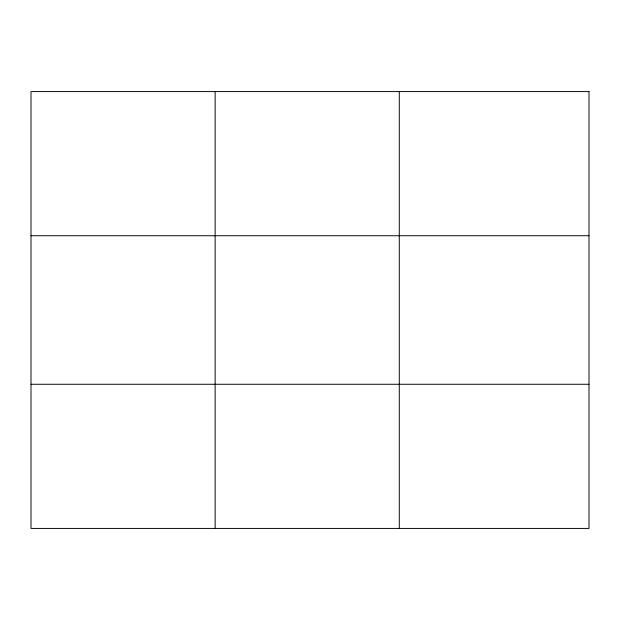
<?xml version="1.0" encoding="UTF-8"?>
<svg xmlns="http://www.w3.org/2000/svg" width="620" height="620" viewBox="0 0 620 620"><rect width="100%" height="100%" fill="white"/><g stroke="black" fill="none" stroke-linecap="round" stroke-linejoin="round"><path stroke-width="0.93" d="M215.14 528.426L215.14 91.574M399.28 528.426L399.28 91.574M31 235.732L589 235.732M31 384.268L589 384.268M589 91.574L589 528.426L31 528.426L31 91.574L589 91.574"/></g></svg>
